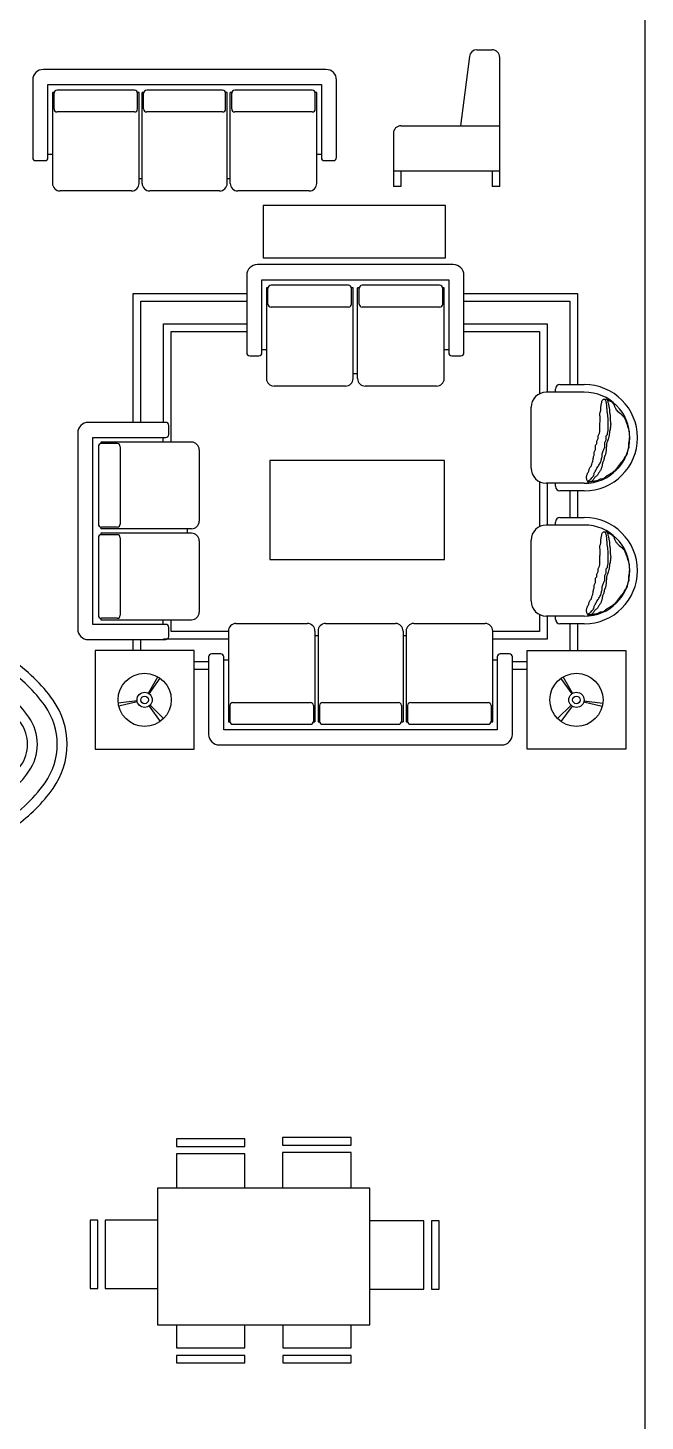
# Model space of a CAD drawing. Header units: millimetres. Extents: x 203.7 to 271.7, y 165.9 to 194.2.
# Drawn here: x 244.38 to 248.44, y 179.6 to 188.77 of the extents above; entities that cross this region are included whole.
import ezdxf

# ---------------------------------------------------------------- set-up
doc = ezdxf.new("R2010")
doc.units = ezdxf.units.MM
doc.layers.add('MUEBLE', color=8, linetype='Continuous')
doc.layers.add('MURO-ACTUALES', color=1, linetype='Continuous')

# ---------------------------------------------------------------- blocks, each defined once
blk = doc.blocks.new('ME-8')
at = {"layer": 'MUEBLE'}
for p, q in [((-0.6528, 0.6094), (-0.6528, 0.5594)), ((-0.2028, 0.6094), (-0.6528, 0.6094)), ((-0.6528, 0.5594), (-0.2028, 0.5594)), ((-0.2028, 0.5594), (-0.2028, 0.6094)), ((0.0471, 0.6182), (0.0471, 0.5682)), ((0.4971, 0.6182), (0.0471, 0.6182)), ((0.0471, 0.5682), (0.4971, 0.5682)), ((0.4971, 0.5682), (0.4971, 0.6182)), ((-0.6528, 0.5094), (-0.6528, 0.2836)), ((-0.2028, 0.5094), (-0.6528, 0.5094)), ((-0.2028, 0.2836), (-0.2028, 0.5094)), ((0.0471, 0.5182), (0.0471, 0.2836)), ((0.4971, 0.5182), (0.0471, 0.5182)), ((0.4971, 0.2836), (0.4971, 0.5182)), ((-0.7779, 0.2836), (-0.7779, -0.6164)), ((0.6221, 0.2836), (-0.7779, 0.2836)), ((0.6221, -0.6164), (0.6221, 0.2836)), ((-1.2203, 0.073), (-1.2203, -0.377)), ((-1.1703, 0.073), (-1.2203, 0.073)), ((-1.1703, -0.377), (-1.1703, 0.073)), ((-0.7779, 0.073), (-1.1203, 0.073)), ((-1.1203, 0.073), (-1.1203, -0.377)), ((0.9767, 0.0682), (0.6221, 0.0682)), ((0.9767, -0.3818), (0.9767, 0.0682)), ((1.0267, 0.0682), (1.0267, -0.3818)), ((1.0767, 0.0682), (1.0267, 0.0682)), ((1.0767, -0.3818), (1.0767, 0.0682)), ((-1.2203, -0.377), (-1.1703, -0.377)), ((-1.1203, -0.377), (-0.7779, -0.377)), ((0.6221, -0.3818), (0.9767, -0.3818)), ((1.0267, -0.3818), (1.0767, -0.3818)), ((-0.7779, -0.6164), (0.6221, -0.6164)), ((-0.6528, -0.6164), (-0.6528, -0.7664)), ((-0.2028, -0.7664), (-0.2028, -0.6164)), ((0.0476, -0.6164), (0.0476, -0.7664)), ((0.4976, -0.7664), (0.4976, -0.6164)), ((-0.6528, -0.7664), (-0.2028, -0.7664)), ((-0.6528, -0.8164), (-0.6528, -0.8664)), ((-0.2028, -0.8164), (-0.6528, -0.8164)), ((-0.2028, -0.8664), (-0.2028, -0.8164)), ((0.0476, -0.7664), (0.4976, -0.7664)), ((0.0476, -0.8164), (0.0476, -0.8664)), ((0.4976, -0.8164), (0.0476, -0.8164)), ((0.4976, -0.8664), (0.4976, -0.8164)), ((-0.6528, -0.8664), (-0.2028, -0.8664)), ((0.0476, -0.8664), (0.4976, -0.8664))]:
    blk.add_line(p, q, dxfattribs=at)
blk = doc.blocks.new('SALA-05')
at = {"layer": 'MUEBLE'}
for p, q in [((0.6342, 3.2407), (-0.6558, 3.2407)), ((-0.7258, 3.1707), (-0.7258, 2.6607)), ((-0.6258, 2.6607), (-0.6258, 3.1407)), ((-0.6258, 3.1407), (0.6042, 3.1407)), ((0.6042, 3.1407), (0.6042, 2.6607)), ((0.7042, 2.6607), (0.7042, 3.1707)), ((-0.5958, 3.0886), (-0.5958, 2.4907)), ((-0.5854, 3.0886), (-0.5958, 3.0886)), ((-0.5858, 2.9807), (-0.5858, 3.0844)), ((-0.0558, 3.1044), (-0.5658, 3.1044)), ((-0.0258, 3.0886), (-0.0363, 3.0886)), ((-0.0358, 2.9807), (-0.0358, 3.0844)), ((-0.0258, 2.4907), (-0.0258, 3.0886)), ((0.0042, 2.4907), (0.0042, 3.0886)), ((0.0146, 3.0886), (0.0042, 3.0886)), ((0.0142, 2.9807), (0.0142, 3.0844)), ((0.5442, 3.1044), (0.0342, 3.1044)), ((0.5742, 3.0886), (0.5642, 3.0886)), ((0.5642, 2.9807), (0.5642, 3.0844)), ((0.5742, 2.4907), (0.5742, 3.0886)), ((-0.0558, 2.9607), (-0.5658, 2.9607)), ((0.5442, 2.9607), (0.0342, 2.9607)), ((-0.5958, 2.6807), (-0.6258, 2.6807)), ((0.6042, 2.6807), (0.5742, 2.6807)), ((-0.7058, 2.6407), (-0.6458, 2.6407)), ((0.6242, 2.6407), (0.6842, 2.6407)), ((-0.0058, 2.5207), (-0.0258, 2.5207)), ((0.0042, 2.5207), (-0.0158, 2.5207)), ((-0.0758, 2.4407), (-0.5458, 2.4407)), ((0.5242, 2.4407), (0.0542, 2.4407)), ((1.4965, 2.4011), (1.2465, 2.4011)), ((1.3065, 2.4011), (1.3065, 2.4211)), ((1.3365, 2.4511), (1.4965, 2.4511)), ((1.1465, 1.9011), (1.1465, 2.3011)), ((1.6049, 2.3075), (1.6072, 2.3119)), ((1.6049, 2.2813), (1.6049, 2.3075)), ((1.6072, 2.3208), (1.6092, 2.3251)), ((1.6072, 2.3119), (1.6072, 2.3208)), ((1.6092, 2.3295), (1.6115, 2.3338)), ((1.6092, 2.3251), (1.6092, 2.3295)), ((1.6115, 2.3427), (1.6138, 2.3471)), ((1.6115, 2.3338), (1.6115, 2.3427)), ((1.6138, 2.3471), (1.6182, 2.3514)), ((1.6182, 2.3514), (1.6202, 2.3557)), ((1.6202, 2.3557), (1.6334, 2.3557)), ((1.6334, 2.3557), (1.6378, 2.358)), ((1.6334, 2.3537), (1.6334, 2.3557)), ((1.6357, 2.3491), (1.6334, 2.3537)), ((1.6378, 2.3448), (1.6357, 2.3491)), ((1.6378, 2.358), (1.6421, 2.3557)), ((1.6401, 2.3404), (1.6378, 2.3448)), ((1.6401, 2.3361), (1.6401, 2.3404)), ((1.6421, 2.3318), (1.6401, 2.3361)), ((1.6421, 2.3557), (1.6467, 2.3537)), ((1.6421, 2.3228), (1.6421, 2.3318)), ((1.6444, 2.3185), (1.6421, 2.3228)), ((1.6444, 2.2966), (1.6444, 2.3185)), ((1.6467, 2.29), (1.6444, 2.2966)), ((1.6467, 2.3557), (1.6467, 2.3514)), ((1.6467, 2.3537), (1.651, 2.3514)), ((1.6467, 2.3514), (1.6487, 2.3471)), ((1.6487, 2.3471), (1.651, 2.3427)), ((1.651, 2.3514), (1.6576, 2.3471)), ((1.651, 2.3427), (1.651, 2.3338)), ((1.651, 2.3338), (1.653, 2.3295)), ((1.653, 2.3295), (1.6553, 2.3251)), ((1.6553, 2.3251), (1.6553, 2.3185)), ((1.6553, 2.3185), (1.6576, 2.3142)), ((1.6576, 2.3471), (1.662, 2.3448)), ((1.6576, 2.3142), (1.6576, 2.3055)), ((1.6576, 2.3055), (1.6597, 2.3009)), ((1.6597, 2.3009), (1.6597, 2.2966)), ((1.6597, 2.2966), (1.662, 2.2923)), ((1.662, 2.3448), (1.6663, 2.3427)), ((1.6663, 2.3427), (1.6706, 2.3427)), ((1.6706, 2.3427), (1.6729, 2.3384)), ((1.6729, 2.3384), (1.6772, 2.3384)), ((1.6772, 2.3384), (1.6795, 2.3338)), ((1.6795, 2.3338), (1.6839, 2.3295)), ((1.6839, 2.3295), (1.6862, 2.3251)), ((1.6862, 2.3251), (1.6905, 2.3228)), ((1.6905, 2.3228), (1.6925, 2.3185)), ((1.6925, 2.3185), (1.6925, 2.3142)), ((1.6925, 2.3142), (1.6948, 2.3075)), ((1.6948, 2.3075), (1.6971, 2.3032)), ((1.6971, 2.3032), (1.6991, 2.2989)), ((1.6991, 2.2989), (1.7014, 2.2946)), ((1.7014, 2.2946), (1.7035, 2.29)), ((-1.2586, 2.2021), (-1.7686, 2.2021)), ((1.5983, 2.2637), (1.6006, 2.268)), ((1.5983, 2.2464), (1.5983, 2.2637)), ((1.6006, 2.2418), (1.5983, 2.2464)), ((1.5983, 2.1979), (1.6006, 2.2046)), ((1.6006, 2.268), (1.6029, 2.2726)), ((1.6006, 2.2046), (1.6006, 2.2418)), ((1.6029, 2.277), (1.6049, 2.2813)), ((1.6029, 2.2726), (1.6029, 2.277)), ((1.6467, 2.2726), (1.6467, 2.29)), ((1.6487, 2.2617), (1.6467, 2.2726)), ((1.6487, 2.2571), (1.6487, 2.2617)), ((1.651, 2.2527), (1.6487, 2.2571)), ((1.651, 2.2398), (1.651, 2.2527)), ((1.653, 2.2308), (1.651, 2.2398)), ((1.653, 2.1454), (1.653, 2.2308)), ((1.662, 2.2923), (1.662, 2.266)), ((1.662, 2.266), (1.664, 2.2594)), ((1.664, 2.2594), (1.664, 2.255)), ((1.664, 2.255), (1.6663, 2.2507)), ((1.6663, 2.2507), (1.6663, 2.2112)), ((1.6663, 2.2112), (1.6686, 2.2069)), ((1.6686, 2.2069), (1.6686, 2.1979)), ((1.7035, 2.29), (1.7058, 2.2856)), ((1.7058, 2.2856), (1.7101, 2.2836)), ((1.7101, 2.2836), (1.7124, 2.279)), ((1.7124, 2.279), (1.7254, 2.266)), ((1.7254, 2.266), (1.7343, 2.2594)), ((1.7343, 2.2594), (1.7386, 2.255)), ((1.7386, 2.255), (1.7429, 2.2527)), ((1.7429, 2.2527), (1.7453, 2.2484)), ((1.7453, 2.2484), (1.7496, 2.2464)), ((1.7496, 2.2464), (1.7519, 2.2418)), ((1.7519, 2.2418), (1.7562, 2.2398)), ((1.7562, 2.2398), (1.7582, 2.2354)), ((1.7582, 2.2354), (1.7605, 2.2308)), ((1.7605, 2.2308), (1.7628, 2.2265)), ((1.7628, 2.2265), (1.7648, 2.2199)), ((1.7648, 2.2199), (1.7672, 2.2155)), ((1.7672, 2.2155), (1.7692, 2.2112)), ((1.7692, 2.2112), (1.7692, 2.2069)), ((1.7692, 2.2069), (1.7715, 2.2025)), ((1.7715, 2.2025), (1.7738, 2.1979)), ((-1.8386, 2.1321), (-1.8386, 0.8421)), ((-1.2386, 2.1221), (-1.2386, 2.1821)), ((1.5873, 2.1125), (1.5963, 2.1301)), ((1.5873, 2.0949), (1.5873, 2.1125)), ((1.5963, 2.1345), (1.5983, 2.1388)), ((1.5963, 2.1301), (1.5963, 2.1345)), ((1.5983, 2.1388), (1.5983, 2.1979)), ((1.6401, 2.1125), (1.6487, 2.1215)), ((1.6401, 2.0863), (1.6401, 2.1125)), ((1.6487, 2.1324), (1.651, 2.1368)), ((1.6487, 2.1215), (1.6487, 2.1324)), ((1.651, 2.1411), (1.653, 2.1454)), ((1.651, 2.1368), (1.651, 2.1411)), ((1.6597, 2.1125), (1.6576, 2.1082)), ((1.662, 2.1278), (1.6597, 2.1235)), ((1.6597, 2.1235), (1.6597, 2.1125)), ((1.664, 2.1477), (1.662, 2.1411)), ((1.662, 2.1411), (1.662, 2.1278)), ((1.6663, 2.1544), (1.664, 2.1477)), ((1.6686, 2.1697), (1.6663, 2.163)), ((1.6663, 2.163), (1.6663, 2.1544)), ((1.6686, 2.1979), (1.6706, 2.1936)), ((1.6706, 2.1893), (1.6686, 2.1826)), ((1.6686, 2.1826), (1.6686, 2.1697)), ((1.6706, 2.1936), (1.6706, 2.1893)), ((1.7738, 2.1979), (1.7758, 2.1936)), ((1.7758, 2.1936), (1.7781, 2.187)), ((1.7781, 2.187), (1.7781, 2.1826)), ((1.7781, 2.1826), (1.7801, 2.1783)), ((1.7801, 2.1783), (1.7801, 2.174)), ((1.7801, 2.174), (1.7824, 2.1697)), ((1.7824, 2.1697), (1.7847, 2.165)), ((1.7847, 2.165), (1.7868, 2.1607)), ((1.7868, 2.1607), (1.7868, 2.1564)), ((1.7868, 2.1564), (1.7891, 2.1521)), ((1.7891, 2.1521), (1.7891, 2.1477)), ((1.7891, 2.1477), (1.7914, 2.1434)), ((1.7914, 2.1434), (1.7914, 2.1169)), ((1.7914, 2.1169), (1.7934, 2.1125)), ((1.7934, 2.1125), (1.7934, 2.1039)), ((-1.7386, 0.8721), (-1.7386, 2.1021)), ((-1.7386, 2.1021), (-1.2586, 2.1021)), ((-1.7023, 2.0421), (-1.7023, 1.5321)), ((-1.0886, 2.0721), (-1.6864, 2.0721)), ((-1.6864, 2.0721), (-1.6864, 2.0621)), ((-1.5786, 2.0621), (-1.6823, 2.0621)), ((-1.5586, 2.0421), (-1.5586, 1.5321)), ((-1.2786, 2.1021), (-1.2786, 2.0721)), ((-1.0386, 2.0221), (-1.0386, 1.5521)), ((1.5611, 2.0052), (1.57, 2.0228)), ((1.57, 2.0514), (1.5787, 2.06)), ((1.57, 2.0228), (1.57, 2.0514)), ((1.5787, 2.0776), (1.5873, 2.0949)), ((1.5787, 2.06), (1.5787, 2.0776)), ((1.6202, 2.0139), (1.6225, 2.0185)), ((1.6225, 2.0185), (1.6248, 2.0228)), ((1.6248, 2.0228), (1.6268, 2.0295)), ((1.6268, 2.0295), (1.6291, 2.0338)), ((1.6291, 2.0338), (1.6311, 2.0381)), ((1.6311, 2.0687), (1.6401, 2.0863)), ((1.6311, 2.0381), (1.6311, 2.0687)), ((1.6421, 2.0404), (1.6401, 2.0358)), ((1.6401, 2.0358), (1.6401, 2.0119)), ((1.6444, 2.0644), (1.6421, 2.06)), ((1.6421, 2.06), (1.6421, 2.0404)), ((1.6467, 2.0733), (1.6444, 2.0687)), ((1.6444, 2.0687), (1.6444, 2.0644)), ((1.6487, 2.0776), (1.6467, 2.0733)), ((1.653, 2.0906), (1.6487, 2.0776)), ((1.6553, 2.0996), (1.653, 2.0906)), ((1.6576, 2.1039), (1.6553, 2.0996)), ((1.6576, 2.1082), (1.6576, 2.1039)), ((1.7847, 2.0248), (1.7824, 2.0205)), ((1.7824, 2.0205), (1.7824, 2.0162)), ((1.7868, 2.0295), (1.7847, 2.0248)), ((1.7891, 2.0687), (1.7868, 2.0644)), ((1.7868, 2.0644), (1.7868, 2.0468)), ((1.7868, 2.0468), (1.7891, 2.0424)), ((1.7891, 2.0338), (1.7868, 2.0295)), ((1.7914, 2.082), (1.7891, 2.0776)), ((1.7891, 2.0776), (1.7891, 2.0687)), ((1.7891, 2.0424), (1.7891, 2.0338)), ((1.7934, 2.1039), (1.7914, 2.0996)), ((1.7914, 2.0996), (1.7914, 2.082)), ((1.5435, 1.9198), (1.5458, 1.9265)), ((1.5458, 1.9265), (1.5478, 1.9351)), ((1.5478, 1.9351), (1.5525, 1.9438)), ((1.5525, 1.9484), (1.5545, 1.9571)), ((1.5525, 1.9438), (1.5525, 1.9484)), ((1.5545, 1.9637), (1.5568, 1.9703)), ((1.5545, 1.9571), (1.5545, 1.9637)), ((1.5568, 1.9767), (1.5611, 1.9856)), ((1.5568, 1.9703), (1.5568, 1.9767)), ((1.5611, 1.9856), (1.5611, 2.0052)), ((1.5919, 1.9198), (1.5963, 1.9265)), ((1.5963, 1.9265), (1.5983, 1.9308)), ((1.5983, 1.9308), (1.6029, 1.9374)), ((1.6029, 1.9374), (1.6049, 1.9438)), ((1.6049, 1.9438), (1.6072, 1.9484)), ((1.6072, 1.9527), (1.6092, 1.9594)), ((1.6072, 1.9484), (1.6072, 1.9527)), ((1.6092, 1.9637), (1.6115, 1.9703)), ((1.6092, 1.9594), (1.6092, 1.9637)), ((1.6115, 1.9703), (1.6138, 1.9746)), ((1.6138, 1.9943), (1.6159, 2.0009)), ((1.6138, 1.9746), (1.6138, 1.9943)), ((1.6159, 1.9308), (1.6138, 1.9242)), ((1.6159, 2.0009), (1.6182, 2.0075)), ((1.6182, 1.9395), (1.6159, 1.9351)), ((1.6159, 1.9351), (1.6159, 1.9308)), ((1.6182, 2.0075), (1.6202, 2.0139)), ((1.6202, 1.9438), (1.6182, 1.9395)), ((1.6225, 1.9484), (1.6202, 1.9438)), ((1.6248, 1.9527), (1.6225, 1.9484)), ((1.6268, 1.9637), (1.6248, 1.9571)), ((1.6248, 1.9571), (1.6248, 1.9527)), ((1.6291, 1.9746), (1.6268, 1.9703)), ((1.6268, 1.9703), (1.6268, 1.9637)), ((1.6334, 1.9856), (1.6291, 1.979)), ((1.6291, 1.979), (1.6291, 1.9746)), ((1.6357, 1.9899), (1.6334, 1.9856)), ((1.6378, 1.9986), (1.6357, 1.9943)), ((1.6357, 1.9943), (1.6357, 1.9899)), ((1.6401, 2.0119), (1.6378, 2.0075)), ((1.6378, 2.0075), (1.6378, 1.9986)), ((1.73, 1.9265), (1.7277, 1.9219)), ((1.732, 1.9308), (1.73, 1.9265)), ((1.7363, 1.9328), (1.732, 1.9308)), ((1.7363, 1.9374), (1.7363, 1.9328)), ((1.7409, 1.9374), (1.7363, 1.9374)), ((1.7429, 1.9418), (1.7409, 1.9374)), ((1.7473, 1.9438), (1.7429, 1.9418)), ((1.7519, 1.9527), (1.7473, 1.9484)), ((1.7473, 1.9484), (1.7473, 1.9438)), ((1.7539, 1.9571), (1.7519, 1.9527)), ((1.7562, 1.9614), (1.7539, 1.9571)), ((1.7582, 1.9657), (1.7562, 1.9614)), ((1.7605, 1.9703), (1.7582, 1.9657)), ((1.7628, 1.9746), (1.7605, 1.9703)), ((1.7672, 1.9767), (1.7628, 1.9746)), ((1.7715, 1.9813), (1.7672, 1.9767)), ((1.7738, 1.9856), (1.7715, 1.9813)), ((1.7758, 1.9899), (1.7738, 1.9856)), ((1.7781, 1.9943), (1.7758, 1.9899)), ((1.7801, 2.0075), (1.7781, 2.0029)), ((1.7781, 2.0029), (1.7781, 1.9943)), ((1.7824, 2.0162), (1.7801, 2.0119)), ((1.7801, 2.0119), (1.7801, 2.0075)), ((1.5107, 1.8454), (1.513, 1.8497)), ((1.5107, 1.8321), (1.5107, 1.8454)), ((1.513, 1.8541), (1.515, 1.8584)), ((1.513, 1.8497), (1.513, 1.8541)), ((1.515, 1.8584), (1.5173, 1.8627)), ((1.5173, 1.8673), (1.5216, 1.8717)), ((1.5173, 1.8627), (1.5173, 1.8673)), ((1.5216, 1.8717), (1.5239, 1.876)), ((1.5239, 1.876), (1.5259, 1.8803)), ((1.5259, 1.8846), (1.5282, 1.8893)), ((1.5259, 1.8803), (1.5259, 1.8846)), ((1.5282, 1.8936), (1.5306, 1.8979)), ((1.5282, 1.8893), (1.5282, 1.8936)), ((1.5306, 1.8979), (1.5349, 1.9066)), ((1.5349, 1.9066), (1.5435, 1.9155)), ((1.5415, 1.8298), (1.5458, 1.8365)), ((1.5435, 1.9155), (1.5435, 1.9198)), ((1.5458, 1.8365), (1.5502, 1.8408)), ((1.5502, 1.8408), (1.5545, 1.8454)), ((1.5545, 1.8454), (1.5568, 1.8497)), ((1.5568, 1.8497), (1.5588, 1.8564)), ((1.5588, 1.8564), (1.5611, 1.8607)), ((1.5611, 1.8673), (1.5634, 1.8717)), ((1.5611, 1.8607), (1.5611, 1.8673)), ((1.5634, 1.8365), (1.5611, 1.8321)), ((1.5634, 1.8717), (1.5654, 1.876)), ((1.5654, 1.8408), (1.5634, 1.8365)), ((1.5654, 1.876), (1.57, 1.8803)), ((1.57, 1.8431), (1.5654, 1.8408)), ((1.57, 1.8846), (1.5744, 1.8893)), ((1.57, 1.8803), (1.57, 1.8846)), ((1.5744, 1.8474), (1.57, 1.8431)), ((1.5744, 1.8893), (1.5787, 1.8999)), ((1.5787, 1.8497), (1.5744, 1.8474)), ((1.5787, 1.8999), (1.5873, 1.9109)), ((1.583, 1.8541), (1.5787, 1.8497)), ((1.5853, 1.8584), (1.583, 1.8541)), ((1.5873, 1.8627), (1.5853, 1.8584)), ((1.5873, 1.9109), (1.5919, 1.9198)), ((1.5896, 1.8673), (1.5873, 1.8627)), ((1.594, 1.8717), (1.5896, 1.8673)), ((1.5963, 1.876), (1.594, 1.8717)), ((1.5983, 1.8803), (1.5963, 1.876)), ((1.6029, 1.8846), (1.5983, 1.8803)), ((1.6049, 1.8893), (1.6029, 1.8846)), ((1.6072, 1.8936), (1.6049, 1.8893)), ((1.6092, 1.9022), (1.6072, 1.8979)), ((1.6072, 1.8979), (1.6072, 1.8936)), ((1.6115, 1.9066), (1.6092, 1.9022)), ((1.6138, 1.9155), (1.6115, 1.9109)), ((1.6115, 1.9109), (1.6115, 1.9066)), ((1.6138, 1.9242), (1.6138, 1.9155)), ((1.6291, 1.8365), (1.6268, 1.8321)), ((1.6334, 1.8388), (1.6291, 1.8365)), ((1.6357, 1.8431), (1.6334, 1.8388)), ((1.6401, 1.8454), (1.6357, 1.8431)), ((1.6444, 1.8497), (1.6401, 1.8454)), ((1.6487, 1.8518), (1.6444, 1.8497)), ((1.653, 1.8541), (1.6487, 1.8518)), ((1.6576, 1.8564), (1.653, 1.8541)), ((1.662, 1.8584), (1.6576, 1.8564)), ((1.6663, 1.8627), (1.662, 1.8584)), ((1.6706, 1.865), (1.6663, 1.8627)), ((1.6752, 1.8673), (1.6706, 1.865)), ((1.6795, 1.8694), (1.6752, 1.8673)), ((1.6839, 1.8737), (1.6795, 1.8694)), ((1.6882, 1.8783), (1.6839, 1.8737)), ((1.6925, 1.8803), (1.6882, 1.8783)), ((1.6971, 1.8826), (1.6925, 1.8803)), ((1.6991, 1.887), (1.6971, 1.8826)), ((1.7035, 1.8893), (1.6991, 1.887)), ((1.7081, 1.8956), (1.7035, 1.8936)), ((1.7035, 1.8936), (1.7035, 1.8893)), ((1.7101, 1.8999), (1.7081, 1.8956)), ((1.7124, 1.9045), (1.7101, 1.8999)), ((1.7167, 1.9089), (1.7124, 1.9045)), ((1.719, 1.9132), (1.7167, 1.9089)), ((1.7233, 1.9155), (1.719, 1.9132)), ((1.7277, 1.9219), (1.7233, 1.9198)), ((1.7233, 1.9198), (1.7233, 1.9155)), ((1.4965, 1.8011), (1.2465, 1.8011)), ((1.3065, 1.7811), (1.3065, 1.8011)), ((1.4965, 1.7511), (1.3365, 1.7511)), ((1.513, 1.8278), (1.5107, 1.8321)), ((1.513, 1.8235), (1.513, 1.8278)), ((1.515, 1.8189), (1.513, 1.8235)), ((1.5196, 1.8102), (1.515, 1.8189)), ((1.5196, 1.8079), (1.5173, 1.8079)), ((1.5196, 1.8102), (1.5239, 1.8145)), ((1.5239, 1.8102), (1.5196, 1.8079)), ((1.5239, 1.8079), (1.5196, 1.8102)), ((1.5239, 1.8145), (1.5259, 1.8189)), ((1.5369, 1.8102), (1.5239, 1.8102)), ((1.5282, 1.8079), (1.5239, 1.8079)), ((1.5259, 1.8189), (1.5306, 1.8212)), ((1.5306, 1.8212), (1.5349, 1.8235)), ((1.5349, 1.8235), (1.5369, 1.8278)), ((1.5369, 1.8278), (1.5415, 1.8298)), ((1.5415, 1.8125), (1.5369, 1.8102)), ((1.5588, 1.8125), (1.5415, 1.8125)), ((1.5458, 1.8102), (1.5435, 1.8102)), ((1.5478, 1.8145), (1.5458, 1.8102)), ((1.5502, 1.8189), (1.5478, 1.8145)), ((1.5545, 1.8235), (1.5502, 1.8189)), ((1.5568, 1.8278), (1.5545, 1.8235)), ((1.5611, 1.8321), (1.5568, 1.8278)), ((1.5634, 1.8145), (1.5588, 1.8125)), ((1.5721, 1.8145), (1.5634, 1.8145)), ((1.5764, 1.8169), (1.5721, 1.8145)), ((1.581, 1.8169), (1.5764, 1.8169)), ((1.5853, 1.8189), (1.581, 1.8169)), ((1.5896, 1.8189), (1.5853, 1.8189)), ((1.5919, 1.8235), (1.5896, 1.8189)), ((1.5963, 1.8255), (1.5919, 1.8235)), ((1.6006, 1.8278), (1.5963, 1.8255)), ((1.6138, 1.8278), (1.6006, 1.8278)), ((1.6182, 1.8298), (1.6138, 1.8278)), ((1.6225, 1.8321), (1.6182, 1.8298)), ((1.6268, 1.8321), (1.6225, 1.8321)), ((1.3365, 1.5761), (1.4965, 1.5761)), ((-1.6864, 1.5125), (-1.6864, 1.5021)), ((-1.0886, 1.5021), (-1.6864, 1.5021)), ((-1.0886, 1.4721), (-1.6864, 1.4721)), ((-1.6864, 1.4721), (-1.6864, 1.4616)), ((-1.5786, 1.5121), (-1.6823, 1.5121)), ((-1.1186, 1.5021), (-1.1186, 1.4821)), ((-1.1186, 1.4921), (-1.1186, 1.4721)), ((1.4965, 1.5261), (1.2465, 1.5261)), ((1.3065, 1.5261), (1.3065, 1.5461)), ((1.6115, 1.4677), (1.6138, 1.4721)), ((1.6115, 1.4588), (1.6115, 1.4677)), ((1.6138, 1.4721), (1.6182, 1.4764)), ((1.6182, 1.4764), (1.6202, 1.4807)), ((1.6202, 1.4807), (1.6334, 1.4807)), ((1.6334, 1.4807), (1.6378, 1.483)), ((1.6334, 1.4787), (1.6334, 1.4807)), ((1.6357, 1.4741), (1.6334, 1.4787)), ((1.6378, 1.4698), (1.6357, 1.4741)), ((1.6378, 1.483), (1.6421, 1.4807)), ((1.6401, 1.4654), (1.6378, 1.4698)), ((1.6421, 1.4807), (1.6467, 1.4787)), ((1.6467, 1.4807), (1.6467, 1.4764)), ((1.6467, 1.4787), (1.651, 1.4764)), ((1.6467, 1.4764), (1.6487, 1.4721)), ((1.6487, 1.4721), (1.651, 1.4677)), ((1.651, 1.4764), (1.6576, 1.4721)), ((1.651, 1.4677), (1.651, 1.4588)), ((1.6576, 1.4721), (1.662, 1.4698)), ((1.662, 1.4698), (1.6663, 1.4677)), ((1.6663, 1.4677), (1.6706, 1.4677)), ((1.6706, 1.4677), (1.6729, 1.4634)), ((-1.7023, 1.4421), (-1.7023, 0.9321)), ((-1.5786, 1.4621), (-1.6823, 1.4621)), ((-1.5586, 1.4421), (-1.5586, 0.9321)), ((-1.0386, 1.4221), (-1.0386, 0.9521)), ((1.1465, 1.0261), (1.1465, 1.4261)), ((1.5983, 1.3887), (1.6006, 1.393)), ((1.5983, 1.3714), (1.5983, 1.3887)), ((1.6006, 1.393), (1.6029, 1.3976)), ((1.6029, 1.402), (1.6049, 1.4063)), ((1.6029, 1.3976), (1.6029, 1.402)), ((1.6049, 1.4325), (1.6072, 1.4369)), ((1.6049, 1.4063), (1.6049, 1.4325)), ((1.6072, 1.4458), (1.6092, 1.4501)), ((1.6072, 1.4369), (1.6072, 1.4458)), ((1.6092, 1.4545), (1.6115, 1.4588)), ((1.6092, 1.4501), (1.6092, 1.4545)), ((1.6401, 1.4611), (1.6401, 1.4654)), ((1.6421, 1.4568), (1.6401, 1.4611)), ((1.6421, 1.4478), (1.6421, 1.4568)), ((1.6444, 1.4435), (1.6421, 1.4478)), ((1.6444, 1.4216), (1.6444, 1.4435)), ((1.6467, 1.415), (1.6444, 1.4216)), ((1.6467, 1.3976), (1.6467, 1.415)), ((1.6487, 1.3867), (1.6467, 1.3976)), ((1.6487, 1.3821), (1.6487, 1.3867)), ((1.651, 1.3777), (1.6487, 1.3821)), ((1.651, 1.4588), (1.653, 1.4545)), ((1.651, 1.3648), (1.651, 1.3777)), ((1.653, 1.4545), (1.6553, 1.4501)), ((1.6553, 1.4501), (1.6553, 1.4435)), ((1.6553, 1.4435), (1.6576, 1.4392)), ((1.6576, 1.4392), (1.6576, 1.4305)), ((1.6576, 1.4305), (1.6597, 1.4259)), ((1.6597, 1.4259), (1.6597, 1.4216)), ((1.6597, 1.4216), (1.662, 1.4173)), ((1.662, 1.4173), (1.662, 1.391)), ((1.662, 1.391), (1.664, 1.3844)), ((1.664, 1.3844), (1.664, 1.38)), ((1.664, 1.38), (1.6663, 1.3757)), ((1.6729, 1.4634), (1.6772, 1.4634)), ((1.6772, 1.4634), (1.6795, 1.4588)), ((1.6795, 1.4588), (1.6839, 1.4545)), ((1.6839, 1.4545), (1.6862, 1.4501)), ((1.6862, 1.4501), (1.6905, 1.4478)), ((1.6905, 1.4478), (1.6925, 1.4435)), ((1.6925, 1.4435), (1.6925, 1.4392)), ((1.6925, 1.4392), (1.6948, 1.4325)), ((1.6948, 1.4325), (1.6971, 1.4282)), ((1.6971, 1.4282), (1.6991, 1.4239)), ((1.6991, 1.4239), (1.7014, 1.4196)), ((1.7014, 1.4196), (1.7035, 1.415)), ((1.7035, 1.415), (1.7058, 1.4106)), ((1.7058, 1.4106), (1.7101, 1.4086)), ((1.7101, 1.4086), (1.7124, 1.404)), ((1.7124, 1.404), (1.7254, 1.391)), ((1.7254, 1.391), (1.7343, 1.3844)), ((1.7343, 1.3844), (1.7386, 1.38)), ((1.7386, 1.38), (1.7429, 1.3777)), ((1.7429, 1.3777), (1.7453, 1.3734)), ((1.6006, 1.3668), (1.5983, 1.3714)), ((1.5983, 1.3229), (1.6006, 1.3296)), ((1.5983, 1.2638), (1.5983, 1.3229)), ((1.6006, 1.3296), (1.6006, 1.3668)), ((1.653, 1.3558), (1.651, 1.3648)), ((1.653, 1.2704), (1.653, 1.3558)), ((1.6663, 1.3757), (1.6663, 1.3362)), ((1.6663, 1.3362), (1.6686, 1.3319)), ((1.6686, 1.2947), (1.6663, 1.288)), ((1.6663, 1.288), (1.6663, 1.2794)), ((1.6686, 1.3319), (1.6686, 1.3229)), ((1.6686, 1.3229), (1.6706, 1.3186)), ((1.6706, 1.3143), (1.6686, 1.3076)), ((1.6686, 1.3076), (1.6686, 1.2947)), ((1.6706, 1.3186), (1.6706, 1.3143)), ((1.7453, 1.3734), (1.7496, 1.3714)), ((1.7496, 1.3714), (1.7519, 1.3668)), ((1.7519, 1.3668), (1.7562, 1.3648)), ((1.7562, 1.3648), (1.7582, 1.3604)), ((1.7582, 1.3604), (1.7605, 1.3558)), ((1.7605, 1.3558), (1.7628, 1.3515)), ((1.7628, 1.3515), (1.7648, 1.3449)), ((1.7648, 1.3449), (1.7672, 1.3405)), ((1.7672, 1.3405), (1.7692, 1.3362)), ((1.7692, 1.3362), (1.7692, 1.3319)), ((1.7692, 1.3319), (1.7715, 1.3275)), ((1.7715, 1.3275), (1.7738, 1.3229)), ((1.7738, 1.3229), (1.7758, 1.3186)), ((1.7758, 1.3186), (1.7781, 1.312)), ((1.7781, 1.312), (1.7781, 1.3076)), ((1.7781, 1.3076), (1.7801, 1.3033)), ((1.7801, 1.3033), (1.7801, 1.299)), ((1.7801, 1.299), (1.7824, 1.2947)), ((1.7824, 1.2947), (1.7847, 1.29)), ((1.7847, 1.29), (1.7868, 1.2857)), ((1.7868, 1.2857), (1.7868, 1.2814)), ((1.5787, 1.2026), (1.5873, 1.2199)), ((1.5787, 1.185), (1.5787, 1.2026)), ((1.5873, 1.2375), (1.5963, 1.2551)), ((1.5873, 1.2199), (1.5873, 1.2375)), ((1.5963, 1.2595), (1.5983, 1.2638)), ((1.5963, 1.2551), (1.5963, 1.2595)), ((1.6311, 1.1937), (1.6401, 1.2113)), ((1.6311, 1.1631), (1.6311, 1.1937)), ((1.6401, 1.2375), (1.6487, 1.2465)), ((1.6401, 1.2113), (1.6401, 1.2375)), ((1.6467, 1.1983), (1.6444, 1.1937)), ((1.6444, 1.1937), (1.6444, 1.1894)), ((1.6487, 1.2026), (1.6467, 1.1983)), ((1.6487, 1.2574), (1.651, 1.2618)), ((1.6487, 1.2465), (1.6487, 1.2574)), ((1.653, 1.2156), (1.6487, 1.2026)), ((1.651, 1.2661), (1.653, 1.2704)), ((1.651, 1.2618), (1.651, 1.2661)), ((1.6553, 1.2246), (1.653, 1.2156)), ((1.6576, 1.2289), (1.6553, 1.2246)), ((1.6597, 1.2375), (1.6576, 1.2332)), ((1.6576, 1.2332), (1.6576, 1.2289)), ((1.662, 1.2528), (1.6597, 1.2485)), ((1.6597, 1.2485), (1.6597, 1.2375)), ((1.664, 1.2727), (1.662, 1.2661)), ((1.662, 1.2661), (1.662, 1.2528)), ((1.6663, 1.2794), (1.664, 1.2727)), ((1.7868, 1.2814), (1.7891, 1.2771)), ((1.7891, 1.1937), (1.7868, 1.1894)), ((1.7891, 1.2771), (1.7891, 1.2727)), ((1.7891, 1.2727), (1.7914, 1.2684)), ((1.7914, 1.207), (1.7891, 1.2026)), ((1.7891, 1.2026), (1.7891, 1.1937)), ((1.7914, 1.2684), (1.7914, 1.2419)), ((1.7914, 1.2419), (1.7934, 1.2375)), ((1.7934, 1.2289), (1.7914, 1.2246)), ((1.7914, 1.2246), (1.7914, 1.207)), ((1.7934, 1.2375), (1.7934, 1.2289)), ((1.5568, 1.1017), (1.5611, 1.1106)), ((1.5568, 1.0953), (1.5568, 1.1017)), ((1.5611, 1.1302), (1.57, 1.1478)), ((1.5611, 1.1106), (1.5611, 1.1302)), ((1.57, 1.1764), (1.5787, 1.185)), ((1.57, 1.1478), (1.57, 1.1764)), ((1.6138, 1.1193), (1.6159, 1.1259)), ((1.6138, 1.0996), (1.6138, 1.1193)), ((1.6159, 1.1259), (1.6182, 1.1325)), ((1.6182, 1.1325), (1.6202, 1.1389)), ((1.6202, 1.1389), (1.6225, 1.1435)), ((1.6225, 1.1435), (1.6248, 1.1478)), ((1.6248, 1.1478), (1.6268, 1.1545)), ((1.6268, 1.1545), (1.6291, 1.1588)), ((1.6291, 1.1588), (1.6311, 1.1631)), ((1.6334, 1.1106), (1.6291, 1.104)), ((1.6291, 1.104), (1.6291, 1.0996)), ((1.6357, 1.1149), (1.6334, 1.1106)), ((1.6378, 1.1236), (1.6357, 1.1193)), ((1.6357, 1.1193), (1.6357, 1.1149)), ((1.6401, 1.1369), (1.6378, 1.1325)), ((1.6378, 1.1325), (1.6378, 1.1236)), ((1.6421, 1.1654), (1.6401, 1.1608)), ((1.6401, 1.1608), (1.6401, 1.1369)), ((1.6444, 1.1894), (1.6421, 1.185)), ((1.6421, 1.185), (1.6421, 1.1654)), ((1.7672, 1.1017), (1.7628, 1.0996)), ((1.7715, 1.1063), (1.7672, 1.1017)), ((1.7738, 1.1106), (1.7715, 1.1063)), ((1.7758, 1.1149), (1.7738, 1.1106)), ((1.7781, 1.1193), (1.7758, 1.1149)), ((1.7801, 1.1325), (1.7781, 1.1279)), ((1.7781, 1.1279), (1.7781, 1.1193)), ((1.7824, 1.1412), (1.7801, 1.1369)), ((1.7801, 1.1369), (1.7801, 1.1325)), ((1.7847, 1.1498), (1.7824, 1.1455)), ((1.7824, 1.1455), (1.7824, 1.1412)), ((1.7868, 1.1545), (1.7847, 1.1498)), ((1.7868, 1.1894), (1.7868, 1.1718)), ((1.7868, 1.1718), (1.7891, 1.1674)), ((1.7891, 1.1588), (1.7868, 1.1545)), ((1.7891, 1.1674), (1.7891, 1.1588)), ((1.5259, 1.0096), (1.5282, 1.0143)), ((1.5259, 1.0053), (1.5259, 1.0096)), ((1.5282, 1.0186), (1.5306, 1.0229)), ((1.5282, 1.0143), (1.5282, 1.0186)), ((1.5306, 1.0229), (1.5349, 1.0316)), ((1.5349, 1.0316), (1.5435, 1.0405)), ((1.5435, 1.0448), (1.5458, 1.0515)), ((1.5435, 1.0405), (1.5435, 1.0448)), ((1.5458, 1.0515), (1.5478, 1.0601)), ((1.5478, 1.0601), (1.5525, 1.0688)), ((1.5525, 1.0734), (1.5545, 1.0821)), ((1.5525, 1.0688), (1.5525, 1.0734)), ((1.5545, 1.0887), (1.5568, 1.0953)), ((1.5545, 1.0821), (1.5545, 1.0887)), ((1.57, 1.0096), (1.5744, 1.0143)), ((1.57, 1.0053), (1.57, 1.0096)), ((1.5744, 1.0143), (1.5787, 1.0249)), ((1.5787, 1.0249), (1.5873, 1.0359)), ((1.5873, 1.0359), (1.5919, 1.0448)), ((1.5919, 1.0448), (1.5963, 1.0515)), ((1.5963, 1.0515), (1.5983, 1.0558)), ((1.5983, 1.0558), (1.6029, 1.0624)), ((1.6029, 1.0096), (1.5983, 1.0053)), ((1.6029, 1.0624), (1.6049, 1.0688)), ((1.6049, 1.0143), (1.6029, 1.0096)), ((1.6049, 1.0688), (1.6072, 1.0734)), ((1.6072, 1.0186), (1.6049, 1.0143)), ((1.6072, 1.0777), (1.6092, 1.0844)), ((1.6072, 1.0734), (1.6072, 1.0777)), ((1.6092, 1.0272), (1.6072, 1.0229)), ((1.6072, 1.0229), (1.6072, 1.0186)), ((1.6092, 1.0887), (1.6115, 1.0953)), ((1.6092, 1.0844), (1.6092, 1.0887)), ((1.6115, 1.0316), (1.6092, 1.0272)), ((1.6115, 1.0953), (1.6138, 1.0996)), ((1.6138, 1.0405), (1.6115, 1.0359)), ((1.6115, 1.0359), (1.6115, 1.0316)), ((1.6159, 1.0558), (1.6138, 1.0492)), ((1.6138, 1.0492), (1.6138, 1.0405)), ((1.6182, 1.0645), (1.6159, 1.0601)), ((1.6159, 1.0601), (1.6159, 1.0558)), ((1.6202, 1.0688), (1.6182, 1.0645)), ((1.6225, 1.0734), (1.6202, 1.0688)), ((1.6248, 1.0777), (1.6225, 1.0734)), ((1.6268, 1.0887), (1.6248, 1.0821)), ((1.6248, 1.0821), (1.6248, 1.0777)), ((1.6291, 1.0996), (1.6268, 1.0953)), ((1.6268, 1.0953), (1.6268, 1.0887)), ((1.6991, 1.012), (1.6971, 1.0076)), ((1.7035, 1.0143), (1.6991, 1.012)), ((1.7081, 1.0206), (1.7035, 1.0186)), ((1.7035, 1.0186), (1.7035, 1.0143)), ((1.7101, 1.0249), (1.7081, 1.0206)), ((1.7124, 1.0295), (1.7101, 1.0249)), ((1.7167, 1.0339), (1.7124, 1.0295)), ((1.719, 1.0382), (1.7167, 1.0339)), ((1.7233, 1.0405), (1.719, 1.0382)), ((1.7277, 1.0469), (1.7233, 1.0448)), ((1.7233, 1.0448), (1.7233, 1.0405)), ((1.73, 1.0515), (1.7277, 1.0469)), ((1.732, 1.0558), (1.73, 1.0515)), ((1.7363, 1.0578), (1.732, 1.0558)), ((1.7363, 1.0624), (1.7363, 1.0578)), ((1.7409, 1.0624), (1.7363, 1.0624)), ((1.7429, 1.0668), (1.7409, 1.0624)), ((1.7473, 1.0688), (1.7429, 1.0668)), ((1.7519, 1.0777), (1.7473, 1.0734)), ((1.7473, 1.0734), (1.7473, 1.0688)), ((1.7539, 1.0821), (1.7519, 1.0777)), ((1.7562, 1.0864), (1.7539, 1.0821)), ((1.7582, 1.0907), (1.7562, 1.0864)), ((1.7605, 1.0953), (1.7582, 1.0907)), ((1.7628, 1.0996), (1.7605, 1.0953)), ((1.4965, 0.9261), (1.2465, 0.9261)), ((1.3065, 0.9061), (1.3065, 0.9261)), ((1.5107, 0.9704), (1.513, 0.9747)), ((1.5107, 0.9571), (1.5107, 0.9704)), ((1.513, 0.9528), (1.5107, 0.9571)), ((1.513, 0.9791), (1.515, 0.9834)), ((1.513, 0.9747), (1.513, 0.9791)), ((1.513, 0.9485), (1.513, 0.9528)), ((1.515, 0.9439), (1.513, 0.9485)), ((1.515, 0.9834), (1.5173, 0.9877)), ((1.5196, 0.9352), (1.515, 0.9439)), ((1.5173, 0.9923), (1.5216, 0.9967)), ((1.5173, 0.9877), (1.5173, 0.9923)), ((1.5196, 0.9329), (1.5173, 0.9329)), ((1.5196, 0.9352), (1.5239, 0.9395)), ((1.5239, 0.9352), (1.5196, 0.9329)), ((1.5239, 0.9329), (1.5196, 0.9352)), ((1.5216, 0.9967), (1.5239, 1.001)), ((1.5239, 1.001), (1.5259, 1.0053)), ((1.5239, 0.9395), (1.5259, 0.9439)), ((1.5369, 0.9352), (1.5239, 0.9352)), ((1.5282, 0.9329), (1.5239, 0.9329)), ((1.5259, 0.9439), (1.5306, 0.9462)), ((1.5306, 0.9462), (1.5349, 0.9485)), ((1.5349, 0.9485), (1.5369, 0.9528)), ((1.5369, 0.9528), (1.5415, 0.9548)), ((1.5415, 0.9375), (1.5369, 0.9352)), ((1.5415, 0.9548), (1.5458, 0.9615)), ((1.5588, 0.9375), (1.5415, 0.9375)), ((1.5458, 0.9352), (1.5435, 0.9352)), ((1.5458, 0.9615), (1.5502, 0.9658)), ((1.5478, 0.9395), (1.5458, 0.9352)), ((1.5502, 0.9439), (1.5478, 0.9395)), ((1.5502, 0.9658), (1.5545, 0.9704)), ((1.5545, 0.9485), (1.5502, 0.9439)), ((1.5545, 0.9704), (1.5568, 0.9747)), ((1.5568, 0.9528), (1.5545, 0.9485)), ((1.5568, 0.9747), (1.5588, 0.9814)), ((1.5611, 0.9571), (1.5568, 0.9528)), ((1.5588, 0.9814), (1.5611, 0.9857)), ((1.5634, 0.9395), (1.5588, 0.9375)), ((1.5611, 0.9923), (1.5634, 0.9967)), ((1.5611, 0.9857), (1.5611, 0.9923)), ((1.5634, 0.9615), (1.5611, 0.9571)), ((1.5634, 0.9967), (1.5654, 1.001)), ((1.5654, 0.9658), (1.5634, 0.9615)), ((1.5721, 0.9395), (1.5634, 0.9395)), ((1.5654, 1.001), (1.57, 1.0053)), ((1.57, 0.9681), (1.5654, 0.9658)), ((1.5744, 0.9724), (1.57, 0.9681)), ((1.5764, 0.9419), (1.5721, 0.9395)), ((1.5787, 0.9747), (1.5744, 0.9724)), ((1.581, 0.9419), (1.5764, 0.9419)), ((1.583, 0.9791), (1.5787, 0.9747)), ((1.5853, 0.9439), (1.581, 0.9419)), ((1.5853, 0.9834), (1.583, 0.9791)), ((1.5873, 0.9877), (1.5853, 0.9834)), ((1.5896, 0.9439), (1.5853, 0.9439)), ((1.5896, 0.9923), (1.5873, 0.9877)), ((1.594, 0.9967), (1.5896, 0.9923)), ((1.5919, 0.9485), (1.5896, 0.9439)), ((1.5963, 0.9505), (1.5919, 0.9485)), ((1.5963, 1.001), (1.594, 0.9967)), ((1.5983, 1.0053), (1.5963, 1.001)), ((1.6006, 0.9528), (1.5963, 0.9505)), ((1.6138, 0.9528), (1.6006, 0.9528)), ((1.6182, 0.9548), (1.6138, 0.9528)), ((1.6225, 0.9571), (1.6182, 0.9548)), ((1.6268, 0.9571), (1.6225, 0.9571)), ((1.6291, 0.9615), (1.6268, 0.9571)), ((1.6334, 0.9638), (1.6291, 0.9615)), ((1.6357, 0.9681), (1.6334, 0.9638)), ((1.6401, 0.9704), (1.6357, 0.9681)), ((1.6444, 0.9747), (1.6401, 0.9704)), ((1.6487, 0.9768), (1.6444, 0.9747)), ((1.653, 0.9791), (1.6487, 0.9768)), ((1.6576, 0.9814), (1.653, 0.9791)), ((1.662, 0.9834), (1.6576, 0.9814)), ((1.6663, 0.9877), (1.662, 0.9834)), ((1.6706, 0.99), (1.6663, 0.9877)), ((1.6752, 0.9923), (1.6706, 0.99)), ((1.6795, 0.9944), (1.6752, 0.9923)), ((1.6839, 0.9987), (1.6795, 0.9944)), ((1.6882, 1.0033), (1.6839, 0.9987)), ((1.6925, 1.0053), (1.6882, 1.0033)), ((1.6971, 1.0076), (1.6925, 1.0053)), ((-1.2586, 0.8721), (-1.7386, 0.8721)), ((-1.6864, 0.9125), (-1.6864, 0.9021)), ((-1.6864, 0.9021), (-1.0886, 0.9021)), ((-1.5786, 0.9121), (-1.6823, 0.9121)), ((-1.2786, 0.9021), (-1.2786, 0.8721)), ((-1.2386, 0.7921), (-1.2386, 0.8521)), ((-0.8465, 0.828), (-0.8465, 0.2301)), ((-0.7965, 0.878), (-0.3265, 0.878)), ((-0.2765, 0.828), (-0.2765, 0.2301)), ((-0.2565, 0.828), (-0.2565, 0.2301)), ((-0.2065, 0.878), (0.2535, 0.878)), ((0.3035, 0.828), (0.3035, 0.2301)), ((0.3235, 0.828), (0.3235, 0.2301)), ((0.3735, 0.878), (0.8435, 0.878)), ((0.8935, 0.2301), (0.8935, 0.828)), ((1.4965, 0.8761), (1.3365, 0.8761)), ((-1.7686, 0.7721), (-1.2586, 0.7721)), ((-0.2765, 0.798), (-0.2565, 0.798)), ((0.3035, 0.798), (0.3235, 0.798)), ((-0.9765, 0.658), (-0.9765, 0.148)), ((-0.8965, 0.678), (-0.9565, 0.678)), ((-0.8765, 0.178), (-0.8765, 0.658)), ((0.9235, 0.658), (0.9235, 0.178)), ((1.0035, 0.678), (0.9435, 0.678)), ((1.0235, 0.148), (1.0235, 0.658)), ((-0.8765, 0.638), (-0.8465, 0.638)), ((0.8935, 0.638), (0.9235, 0.638)), ((-1.3731, 0.4184), (-1.3111, 0.5269)), ((-1.3688, 0.4157), (-1.2962, 0.5174)), ((1.4158, 0.4157), (1.3431, 0.5174)), ((1.42, 0.4184), (1.358, 0.5269)), ((-1.4475, 0.3688), (-1.5715, 0.3533)), ((1.4944, 0.3688), (1.6185, 0.3533)), ((-1.4464, 0.3629), (-1.5677, 0.3326)), ((-1.3688, 0.3343), (-1.2962, 0.2326)), ((-1.3625, 0.3396), (-1.2741, 0.2513)), ((-0.8365, 0.338), (-0.8365, 0.2343)), ((-0.8165, 0.358), (-0.3065, 0.358)), ((-0.2865, 0.338), (-0.2865, 0.2343)), ((-0.2465, 0.338), (-0.2465, 0.2343)), ((-0.2265, 0.358), (0.2735, 0.358)), ((0.2935, 0.338), (0.2935, 0.2343)), ((0.3335, 0.338), (0.3335, 0.2343)), ((0.3535, 0.358), (0.8635, 0.358)), ((0.8835, 0.338), (0.8835, 0.2343)), ((1.4095, 0.3396), (1.3211, 0.2513)), ((1.4158, 0.3343), (1.3431, 0.2326)), ((1.4933, 0.3629), (1.6146, 0.3326)), ((-0.8465, 0.2301), (-0.8365, 0.2301)), ((-0.8165, 0.2143), (-0.3065, 0.2143)), ((-0.287, 0.2301), (-0.2765, 0.2301)), ((-0.2565, 0.2301), (-0.2461, 0.2301)), ((-0.2265, 0.2143), (0.2735, 0.2143)), ((0.293, 0.2301), (0.3035, 0.2301)), ((0.3235, 0.2301), (0.3339, 0.2301)), ((0.3535, 0.2143), (0.8635, 0.2143)), ((0.883, 0.2301), (0.8935, 0.2301)), ((0.9235, 0.178), (-0.8765, 0.178)), ((-0.9065, 0.078), (0.9535, 0.078))]:
    blk.add_line(p, q, dxfattribs=at)
for points in [[(-0.6179, 3.63), (-0.6179, 3.285), (0.5821, 3.285), (0.5821, 3.63)], [(-0.5729, 1.95), (-0.5729, 1.3), (0.5771, 1.3), (0.5771, 1.95)], [(-1.0729, 0.7), (-1.7229, 0.7), (-1.7229, 0.05), (-1.0729, 0.05)], [(1.1198, 0.7), (1.7698, 0.7), (1.7698, 0.05), (1.1198, 0.05)]]:
    blk.add_lwpolyline(points, close=True, dxfattribs=at)
for points in [[(-1.4729, 2.2021), (-1.4729, 3.05), (-0.7258, 3.05)], [(0.7042, 3.05), (1.4521, 3.05), (1.4521, 2.4511)], [(-1.4229, 2.2021), (-1.4229, 3), (-0.7258, 3)], [(0.7042, 3), (1.4021, 3), (1.4021, 2.4511)], [(-1.2729, 2.2021), (-1.2729, 2.85), (-0.7258, 2.85)], [(0.7042, 2.85), (1.2521, 2.85), (1.2521, 2.4011)], [(-1.2229, 2.0721), (-1.2229, 2.8), (-0.7258, 2.8)], [(0.7042, 2.8), (1.2021, 2.8), (1.2021, 2.3907)], [(1.2021, 1.8114), (1.2021, 1.5157)], [(1.2521, 1.8011), (1.2521, 1.5261)], [(1.4021, 1.7511), (1.4021, 1.5761)], [(1.4521, 1.7511), (1.4521, 1.5761)], [(1.2021, 0.9364), (1.2021, 0.825), (0.8935, 0.825)], [(1.2521, 0.9261), (1.2521, 0.775), (0.8935, 0.775)], [(-1.2229, 0.825), (-1.2229, 0.9021)], [(1.4021, 0.8761), (1.4021, 0.7)], [(1.4521, 0.8761), (1.4521, 0.7)], [(-1.4729, 0.7), (-1.4729, 0.7721)], [(-1.4229, 0.7), (-1.4229, 0.7721)], [(-0.8465, 0.775), (-1.2729, 0.775)], [(-0.8465, 0.825), (-1.2229, 0.825)], [(-0.9765, 0.625), (-1.0729, 0.625)], [(-0.9765, 0.575), (-1.0729, 0.575)], [(1.1198, 0.625), (1.0235, 0.625)], [(1.1198, 0.575), (1.0235, 0.575)]]:
    blk.add_lwpolyline(points, dxfattribs=at)
for centre, radius in [((-1.3979, 0.375), 0.175), ((1.4448, 0.375), 0.175), ((-1.3979, 0.375), 0.05), ((-1.3979, 0.375), 0.025), ((1.4448, 0.375), 0.05), ((1.4448, 0.375), 0.025)]:
    blk.add_circle(centre, radius, dxfattribs=at)
for centre, radius, start, end in [((-0.6558, 3.1707), 0.07, 90, 180), ((0.6342, 3.1707), 0.07, 0, 90), ((-0.5658, 3.0844), 0.02, 90, 180), ((-0.0558, 3.0844), 0.02, 360, 90), ((0.0342, 3.0844), 0.02, 90, 180), ((0.5442, 3.0844), 0.02, 0, 90), ((-0.5658, 2.9807), 0.02, 180, 270), ((-0.0558, 2.9807), 0.02, 270, 0), ((0.0342, 2.9807), 0.02, 180, 270), ((0.5442, 2.9807), 0.02, 270, 0), ((-0.7058, 2.6607), 0.02, 180, 270), ((-0.6458, 2.6607), 0.02, 270, 0), ((0.6242, 2.6607), 0.02, 180, 270), ((0.6842, 2.6607), 0.02, 270, 0), ((-0.5458, 2.4907), 0.05, 180, 270), ((-0.0758, 2.4907), 0.05, 270, 360), ((0.0542, 2.4907), 0.05, 180, 270), ((0.5242, 2.4907), 0.05, 270, 0), ((1.2465, 2.3011), 0.1, 90, 180), ((1.3365, 2.4211), 0.03, 90, 180), ((1.4965, 2.1011), 0.35, 270, 90), ((1.4965, 2.1011), 0.3, 270.00002, 89.99998), ((-1.7686, 2.1321), 0.07, 90, 180), ((-1.2586, 2.1821), 0.02, 0, 90), ((-1.2586, 2.1221), 0.02, 270, 0), ((-1.6823, 2.0421), 0.02, 90, 180), ((-1.5786, 2.0421), 0.02, 360, 90), ((-1.0886, 2.0221), 0.05, 0, 90), ((1.2465, 1.9011), 0.1, 180, 270), ((1.3365, 1.7811), 0.03, 180, 270), ((1.3365, 1.5461), 0.03, 90, 180), ((1.4965, 1.2261), 0.35, 270, 90), ((-1.6823, 1.5321), 0.02, 180, 270), ((-1.5786, 1.5321), 0.02, 270, 360), ((-1.0886, 1.5521), 0.05, 270, 0), ((-1.0886, 1.4221), 0.05, 0, 90), ((1.2465, 1.4261), 0.1, 90, 180), ((1.4965, 1.2261), 0.3, 270.00002, 89.99998), ((-1.6823, 1.4421), 0.02, 90, 180), ((-1.5786, 1.4421), 0.02, 0, 90), ((1.2465, 1.0261), 0.1, 180, 270), ((-1.6823, 0.9321), 0.02, 180, 270), ((-1.5786, 0.9321), 0.02, 270, 0), ((-1.0886, 0.9521), 0.05, 270, 0), ((-1.7686, 0.8421), 0.07, 180, 270), ((-1.2586, 0.8521), 0.02, 0, 90), ((-0.7965, 0.828), 0.05, 90, 180), ((-0.3265, 0.828), 0.05, 0, 90), ((-0.2065, 0.828), 0.05, 90, 180), ((0.2535, 0.828), 0.05, 0, 90), ((0.3735, 0.828), 0.05, 90, 180), ((0.8435, 0.828), 0.05, 0, 90), ((1.3365, 0.9061), 0.03, 180, 270), ((-1.2586, 0.7921), 0.02, 270, 0), ((-0.9565, 0.658), 0.02, 90, 180), ((-0.8965, 0.658), 0.02, 0, 90), ((0.9435, 0.658), 0.02, 90, 180), ((1.0035, 0.658), 0.02, 0, 90), ((-0.8165, 0.338), 0.02, 90, 180), ((-0.3065, 0.338), 0.02, 0, 90), ((-0.2265, 0.338), 0.02, 90, 180), ((0.2735, 0.338), 0.02, 0, 90), ((0.3535, 0.338), 0.02, 90, 180), ((0.8635, 0.338), 0.02, 0, 90), ((-0.8165, 0.2343), 0.02, 180, 270), ((-0.3065, 0.2343), 0.02, 270, 0), ((-0.2265, 0.2343), 0.02, 180, 270), ((0.2735, 0.2343), 0.02, 270, 360), ((0.3535, 0.2343), 0.02, 180, 270), ((0.8635, 0.2343), 0.02, 270, 0), ((-0.9065, 0.148), 0.07, 180, 270), ((0.9535, 0.148), 0.07, 270, 0)]:
    blk.add_arc(centre, radius, start, end, dxfattribs=at)
blk = doc.blocks.new('SA-5')
at = {"layer": 'MUEBLE'}
blk.add_blockref('SALA-05', (0.2005, -1.7202), dxfattribs=at)
blk = doc.blocks.new('SO-13')
at = {"layer": 'MUEBLE'}
for p, q in [((0.1946, 0.6705), (0.2946, 0.6705)), ((0.145, 0.6268), (0.087, 0.1705)), ((0.3446, -0.2295), (0.3446, 0.6205)), ((-0.3554, 0.1205), (-0.3554, -0.2295)), ((-0.3054, 0.1705), (0.3446, 0.1705)), ((0.3446, -0.1295), (-0.3554, -0.1295)), ((-0.3054, -0.1295), (-0.3054, -0.2295)), ((0.2946, -0.1295), (0.2946, -0.2295)), ((-0.3054, -0.2295), (-0.3554, -0.2295)), ((0.3446, -0.2295), (0.2946, -0.2295))]:
    blk.add_line(p, q, dxfattribs=at)
for centre, start, end in [((0.1946, 0.6205), 90, 172.75119), ((0.2946, 0.6205), 0, 90), ((-0.3054, 0.1205), 90, 180)]:
    blk.add_arc(centre, 0.05, start, end, dxfattribs=at)
blk = doc.blocks.new('SALA-12')
at = {"layer": 'MUEBLE'}
for p, q in [((1.3427, 0.7353), (1.4211, 0.7795)), ((1.315, 0.6623), (1.4457, 0.7359)), ((1.3585, 0.6869), (1.3389, 0.7217)), ((0.3019, 0.5934), (0.3639, 0.7019)), ((0.3062, 0.5907), (0.3788, 0.6924)), ((1.4431, 0.3328), (1.2959, 0.5942)), ((0.2275, 0.5438), (0.1035, 0.5283)), ((0.2286, 0.5379), (0.1073, 0.5076)), ((0.3062, 0.5093), (0.3788, 0.4076)), ((0.3125, 0.5146), (0.4009, 0.4263)), ((1.6419, 0.3874), (1.5112, 0.3138)), ((1.5744, 0.3034), (1.5548, 0.3383)), ((1.588, 0.2996), (1.6664, 0.3438)), ((1.4396, -0.3169), (1.2896, -0.5767)), ((1.6378, -0.3736), (1.5079, -0.2986)), ((1.5712, -0.289), (1.5512, -0.3236)), ((1.5848, -0.2853), (1.6628, -0.3303)), ((1.3079, -0.645), (1.4378, -0.72)), ((1.3512, -0.67), (1.3312, -0.7047)), ((1.3348, -0.7183), (1.4128, -0.7633))]:
    blk.add_line(p, q, dxfattribs=at)
for points in [[(1.4629, 0.7982, 0.105209), (1.238, 1.0415, 0.155009), (1.0146, 1.1125, 0.155009), (0.7912, 1.0415, 0.095196), (0.583, 0.825, 0.073133)], [(1.4172, 0.7772, 0.103389), (1.2092, 1.0007, 0.155009), (1.0146, 1.0625, 0.155009), (0.8201, 1.0007, 0.106763), (0.607, 0.7687, 0.002042), (0.6021, 0.7603, 0.059622)], [(1.3548, 0.6847, 0.008839), (1.336, 0.7181, 0.106763), (1.1515, 0.919, 0.155009), (1.0146, 0.9625, 0.155009), (0.8778, 0.919, 0.106763), (0.6932, 0.7181, 0.050696), (0.6021, 0.5189, 0.059622)], [(1.3113, 0.66, 0.0091), (1.2929, 0.6928, 0.106763), (1.1226, 0.8782, 0.155009), (1.0146, 0.9125, 0.155009), (0.9066, 0.8782, 0.106763), (0.7364, 0.6928, 0.073133), (0.6237, 0.4141, 0.015964), (0.6021, 0.311, 0.059622)], [(1.4002, -0.385, 0.005228), (1.4056, -0.3641, 0.059622), (1.4521, 0.025, 0.055709), (1.4114, 0.389, 0.073133)], [(1.4721, -0.2931, 0.047122), (1.5021, 0.025, 0.041867), (1.4784, 0.308, 0.073133)], [(1.5752, -0.2851, 0.043342), (1.6021, 0.025, 0.038178), (1.5812, 0.2985, 0.073133)], [(1.6221, -0.3069, 0.045145), (1.6521, 0.025, 0.040381), (1.6281, 0.3222, 0.073133)], [(0.6021, -0.261, 0.015964), (0.6237, -0.3641, 0.073133), (0.7364, -0.6428, 0.106763), (0.9066, -0.8282, 0.155009), (1.0146, -0.8625, 0.155009), (1.1226, -0.8282, 0.106763), (1.2929, -0.6428, 0.001841), (1.2967, -0.6363, 0.059622)], [(0.6021, -0.4689, 0.050696), (0.6932, -0.6681, 0.106763), (0.8778, -0.869, 0.155009), (1.0146, -0.9125, 0.155009), (1.1515, -0.869, 0.106763), (1.336, -0.6681, 0.001366), (1.339, -0.663, 0.059622)], [(0.6021, -0.7103, 0.002042), (0.607, -0.7187, 0.106763), (0.8201, -0.9507, 0.155009), (1.0146, -1.0125, 0.155009), (1.2092, -0.9507, 0.092058), (1.3992, -0.7555, 0.00139)], [(0.5999, -0.8, 0.085637), (0.7912, -0.9915, 0.155009), (1.0146, -1.0625, 0.155009), (1.238, -0.9915, 0.093849), (1.4439, -0.7786, 0.00206)]]:
    blk.add_lwpolyline(points, format="xyb", dxfattribs=at)
blk.add_lwpolyline([(0.0021, 0.825), (0.0021, -0.8), (0.6021, -0.8), (0.6021, 0.825)], close=True, dxfattribs=at)
for radius in [0.175, 0.05, 0.025]:
    blk.add_circle((0.2771, 0.55), radius, dxfattribs=at)
for centre, radius, start, end in [((1.5438, 0.5616), 0.25, 299.37723, 119.37723), ((1.3476, 0.7266), 0.01, 119.37723, 209.37723), ((1.5438, 0.5616), 0.2, 299.3773, 119.37715), ((1.3395, 0.6188), 0.05, 119.37723, 209.37723), ((1.4867, 0.3573), 0.05, 209.37723, 299.37723), ((1.5831, 0.3083), 0.01, 209.37723, 299.37723), ((1.5378, -0.5468), 0.25, 240, 60), ((1.4829, -0.3419), 0.05, 60, 150), ((1.5798, -0.294), 0.01, 60, 150), ((1.5378, -0.5468), 0.2, 240.00007, 59.99993), ((1.3329, -0.6017), 0.05, 150, 240), ((1.3398, -0.7097), 0.01, 150, 240)]:
    blk.add_arc(centre, radius, start, end, dxfattribs=at)
blk = doc.blocks.new('SO-12')
at = {"layer": 'MUEBLE'}
for p, q in [((0.9347, 0.4834), (-0.9253, 0.4834)), ((-0.9953, 0.4134), (-0.9953, -0.0966)), ((-0.8953, -0.0966), (-0.8953, 0.3834)), ((-0.8953, 0.3834), (0.9047, 0.3834)), ((0.9047, 0.3834), (0.9047, -0.0966)), ((1.0047, -0.0966), (1.0047, 0.4134)), ((-0.8653, 0.3313), (-0.8653, -0.2666)), ((-0.8548, 0.3313), (-0.8653, 0.3313)), ((-0.8553, 0.2234), (-0.8553, 0.3271)), ((-0.3253, 0.3471), (-0.8353, 0.3471)), ((-0.2953, 0.3313), (-0.3057, 0.3313)), ((-0.3053, 0.2234), (-0.3053, 0.3271)), ((-0.2953, -0.2666), (-0.2953, 0.3313)), ((-0.2753, -0.2666), (-0.2753, 0.3313)), ((-0.2648, 0.3313), (-0.2753, 0.3313)), ((-0.2653, 0.2234), (-0.2653, 0.3271)), ((0.2547, 0.3471), (-0.2453, 0.3471)), ((0.2847, 0.3313), (0.2743, 0.3313)), ((0.2747, 0.2234), (0.2747, 0.3271)), ((0.2847, -0.2666), (0.2847, 0.3313)), ((0.3047, -0.2666), (0.3047, 0.3313)), ((0.3152, 0.3313), (0.3047, 0.3313)), ((0.3147, 0.2234), (0.3147, 0.3271)), ((0.8447, 0.3471), (0.3347, 0.3471)), ((0.8747, 0.3313), (0.8647, 0.3313)), ((0.8647, 0.2234), (0.8647, 0.3271)), ((0.8747, -0.2666), (0.8747, 0.3313)), ((-0.3253, 0.2034), (-0.8353, 0.2034)), ((0.2547, 0.2034), (-0.2453, 0.2034)), ((0.8447, 0.2034), (0.3347, 0.2034)), ((-0.8653, -0.0766), (-0.8953, -0.0766)), ((0.9047, -0.0766), (0.8747, -0.0766)), ((-0.9753, -0.1166), (-0.9153, -0.1166)), ((0.9247, -0.1166), (0.9847, -0.1166)), ((-0.2753, -0.2366), (-0.2953, -0.2366)), ((0.3047, -0.2366), (0.2847, -0.2366)), ((-0.3453, -0.3166), (-0.8153, -0.3166)), ((0.2347, -0.3166), (-0.2253, -0.3166)), ((0.8247, -0.3166), (0.3547, -0.3166))]:
    blk.add_line(p, q, dxfattribs=at)
for centre, radius, start, end in [((-0.9253, 0.4134), 0.07, 90, 180), ((0.9347, 0.4134), 0.07, 0, 90), ((-0.8353, 0.3271), 0.02, 90, 180), ((-0.3253, 0.3271), 0.02, 360, 90), ((-0.2453, 0.3271), 0.02, 90, 180), ((0.2547, 0.3271), 0.02, 360, 90), ((0.3347, 0.3271), 0.02, 90, 180), ((0.8447, 0.3271), 0.02, 0, 90), ((-0.8353, 0.2234), 0.02, 180, 270), ((-0.3253, 0.2234), 0.02, 270, 0), ((-0.2453, 0.2234), 0.02, 180, 270), ((0.2547, 0.2234), 0.02, 270, 360), ((0.3347, 0.2234), 0.02, 180, 270), ((0.8447, 0.2234), 0.02, 270, 0), ((-0.9753, -0.0966), 0.02, 180, 270), ((-0.9153, -0.0966), 0.02, 270, 0), ((0.9247, -0.0966), 0.02, 180, 270), ((0.9847, -0.0966), 0.02, 270, 0), ((-0.8153, -0.2666), 0.05, 180, 270), ((-0.3453, -0.2666), 0.05, 270, 360), ((-0.2253, -0.2666), 0.05, 180, 270), ((0.2347, -0.2666), 0.05, 270, 0), ((0.3547, -0.2666), 0.05, 180, 270), ((0.8247, -0.2666), 0.05, 270, 0)]:
    blk.add_arc(centre, radius, start, end, dxfattribs=at)

msp = doc.modelspace()

# ---------------------------------------------------------------- linework, layer by layer
at = {"layer": 'MURO-ACTUALES'}
msp.add_lwpolyline([(226.7444, 166.0528), (248.4444, 166.0528), (248.4444, 194.0528), (226.7444, 194.0528)], close=True, dxfattribs=at)

# ---------------------------------------------------------------- block references
for name, p in [('SA-5', (246.3468, 185.6908)), ('ME-8', (246.0109, 180.8464))]:
    msp.add_blockref(name, p)
at = {"xscale": 1.300000000000011, "yscale": 1.300000000000011, "zscale": 1.300000000000011, "rotation": 90}
msp.add_blockref('SALA-12', (243.2576, 182.734), dxfattribs=at)
at = {"layer": 'MURO-ACTUALES'}
for name, p in [('SO-13', (247.1425, 187.9551)), ('SO-12', (245.4081, 188.0129))]:
    msp.add_blockref(name, p, dxfattribs=at)

doc.saveas('drawing.dxf')
